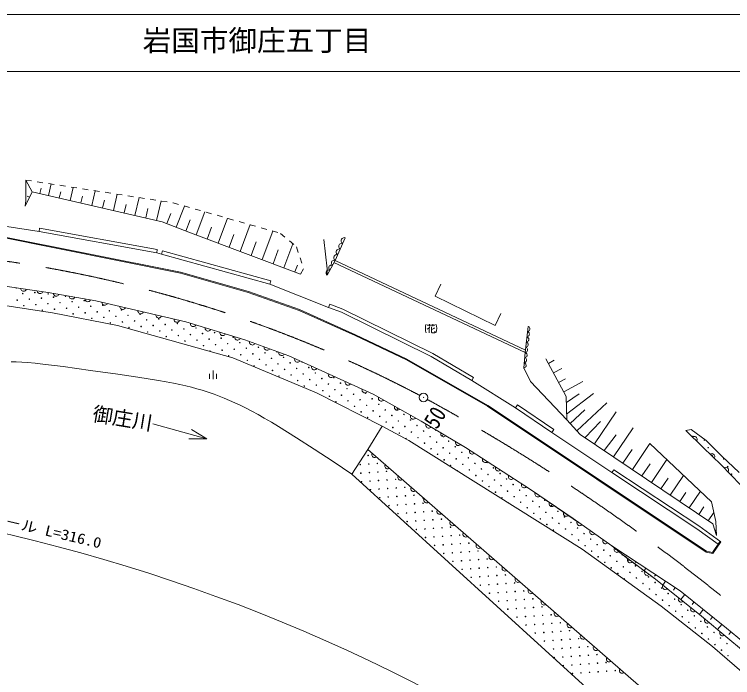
# Model space of a CAD drawing. Units: millimetres, scale not verified. Extents: x -64524 to 575476, y -400299 to -40299.
# Drawn here: x 278063 to 403673, y -156234 to -40299 of the extents above; entities that cross this region are included whole.
import ezdxf
from ezdxf.enums import TextEntityAlignment as Align

# ---------------------------------------------------------------- set-up
doc = ezdxf.new("R2010")
doc.units = ezdxf.units.MM
doc.header["$LTSCALE"] = 1000
doc.linetypes.add('USER1', pattern=[18.5, 13.875, -4.625])
doc.linetypes.add('USER3', pattern=[2, 1, -1])
for name, color, linetype, lineweight in [('M-BGD', 7, 'Continuous', 13), ('M-BMK-LINE', 2, 'USER1', 13), ('M-BMK-SRVR', 3, 'Continuous', 13), ('M-STR-HTXT', 7, 'Continuous', 13), ('M-TTL', 2, 'Continuous', 13), ('M-TTL-LINE', 7, 'Continuous', 13), ('M-TTL-TXT', 7, 'Continuous', 13)]:
    doc.layers.add(name, color=color, linetype=linetype, lineweight=lineweight)
doc.layers.add('M-BMK-HTXT', color=7, linetype='Continuous')
doc.styles.add('ＭＳ ゴシック', font='')
doc.styles.get('ＭＳ ゴシック').set_extended_font_data('MS Gothic')

# ---------------------------------------------------------------- blocks, each defined once
blk = doc.blocks.new('BUHIN1')
at = {"color": 3, "linetype": 'Continuous', "lineweight": 13}
for radius in [750, 22.5]:
    blk.add_circle((0, 0), radius, dxfattribs=at)
blk = doc.blocks.new('BUHIN2')
at = {"color": 7, "linetype": 'Continuous', "lineweight": 13}
blk.add_lwpolyline([(0, -500), (115, -462.5), (212.5, -402.5), (322.5, -305), (382.5, -195), (420, -77.5), (420, 77.5), (382.5, 195), (322.5, 305), (212.5, 402.5), (115, 460), (0, 500)], dxfattribs=at)
blk = doc.blocks.new('BUHIN6')
at = {"color": 7, "linetype": 'Continuous', "lineweight": 13}
blk.add_lwpolyline([(0, 500), (115, 460), (212, 400), (322, 305), (382, 195), (418, 78), (418, -78), (382, -195), (322, -305), (212, -402), (115, -462), (0, -500)], dxfattribs=at)
blk = doc.blocks.new('BUHIN9')
at = {"color": 7, "linetype": 'Continuous', "lineweight": 13}
for p, q in [((-600, 154), (-600, -746)), ((0, 750), (0, -750)), ((600, 154), (600, -746))]:
    blk.add_line(p, q, dxfattribs=at)
blk = doc.blocks.new('BUHIN12')
at = {"color": 7, "linetype": 'Continuous', "lineweight": 13}
blk.add_lwpolyline([(-862, -3000), (0, 0), (855, -3000)], dxfattribs=at)

msp = doc.modelspace()

# ---------------------------------------------------------------- linework, layer by layer
at = {"layer": 'M-BGD', "linetype": 'USER3'}
for p, q in [((280092, -69261), (305831, -73241)), ((305831, -73241), (324627, -78575)), ((324627, -78575), (327421, -80945)), ((327421, -80945), (328606, -84755)), ((390159, -139027), (384232, -134624))]:
    msp.add_line(p, q, dxfattribs=at)
at = {"layer": 'M-BGD'}
for p, q in [((280092, -69261), (280092, -72817)), ((281193, -71293), (280092, -69261)), ((284029, -71950), (284494, -69942)), ((281193, -71293), (279923, -73833)), ((303883, -76543), (281193, -71293)), ((282510, -71598), (282726, -70664)), ((285920, -72387), (286168, -71313)), ((287811, -72825), (288340, -70537)), ((291592, -73700), (292187, -71132)), ((280092, -72817), (279923, -73833)), ((280704, -72271), (280274, -72057)), ((289702, -73262), (289983, -72048)), ((293483, -74137), (293797, -72783)), ((295374, -74575), (296033, -71726)), ((299156, -75450), (299880, -72321)), ((297265, -75012), (297611, -73518)), ((302937, -76325), (303726, -72916)), ((306381, -77517), (307826, -73808)), ((301047, -75887), (301425, -74253)), ((304716, -76868), (305407, -75093)), ((309840, -78850), (311353, -74809)), ((308879, -78490), (303883, -76543)), ((308046, -78166), (308800, -76232)), ((313684, -80290), (315315, -75933)), ((274504, -77051), (282378, -78236)), ((282485, -77646), (282378, -78236)), ((282485, -77646), (303059, -81371)), ((311762, -79570), (312548, -77470)), ((317527, -81729), (319277, -77057)), ((274504, -78998), (307101, -85517)), ((274528, -78850), (307136, -85371)), ((282378, -78236), (302952, -81961)), ((282378, -78236), (302952, -81961)), ((328098, -85687), (308879, -78490)), ((315606, -81009), (316451, -78752)), ((321371, -83168), (323239, -78181)), ((319449, -82449), (320354, -80034)), ((332755, -84755), (332162, -79675)), ((334159, -83295), (335887, -79337)), ((303059, -81371), (302952, -81961)), ((303959, -81637), (303799, -82215)), ((303959, -81637), (322924, -86887)), ((323293, -83888), (324209, -81443)), ((325215, -84608), (326788, -80408)), ((302952, -81961), (303799, -82215)), ((302952, -81961), (303799, -82215)), ((303799, -82215), (322764, -87465)), ((303799, -82215), (322764, -87465)), ((327137, -85328), (327590, -84118)), ((332755, -85856), (334159, -83295)), ((333940, -83655), (367383, -99403)), ((367468, -98979), (334159, -83295)), ((307136, -85371), (318999, -88761)), ((328098, -85687), (328606, -84755)), ((332755, -85856), (332755, -84755)), ((307101, -85517), (318954, -88904)), ((307101, -85517), (318954, -88904)), ((269593, -86787), (283987, -88904)), ((269593, -86787), (283987, -88904)), ((269593, -86787), (283987, -88904)), ((322924, -86887), (322764, -87465)), ((322764, -87465), (333009, -91529)), ((322764, -87465), (333009, -91529)), ((351635, -89581), (352657, -87468)), ((283987, -88904), (292284, -90343)), ((283987, -88904), (292284, -90343)), ((283987, -88904), (283987, -89243)), ((283987, -88904), (292284, -90343)), ((318954, -88904), (327844, -92037)), ((318954, -88904), (327844, -92037)), ((318999, -88761), (327900, -91898)), ((284749, -92460), (268577, -90005)), ((292284, -90343), (308032, -94069)), ((292284, -90343), (308032, -94069)), ((292284, -90343), (308032, -94069)), ((351635, -89581), (362134, -94661)), ((333217, -90967), (333009, -91529)), ((333009, -91529), (335295, -92375)), ((333009, -91529), (335295, -92375)), ((333009, -91529), (335295, -92375)), ((333217, -90967), (335532, -91823)), ((296094, -94661), (284749, -92460)), ((327844, -92037), (337665, -96439)), ((327900, -91898), (337728, -96303)), ((335295, -92375), (350958, -100080)), ((335295, -92375), (350958, -100080)), ((335532, -91823), (351244, -99553)), ((362134, -94661), (363140, -92582)), ((308032, -94069), (318361, -97201)), ((308032, -94069), (318361, -97201)), ((316245, -100334), (296094, -94661)), ((351622, -94643), (350252, -94643)), ((350577, -95118), (350577, -95938)), ((350652, -94443), (350652, -94808)), ((351242, -94818), (351242, -94443)), ((367891, -94831), (367383, -99403)), ((337665, -96439), (346640, -100673)), ((337728, -96303), (346709, -100540)), ((318361, -97201), (326066, -99995)), ((318361, -97201), (326066, -99995)), ((318361, -97201), (326066, -99995)), ((330892, -106430), (316245, -100334)), ((326066, -99995), (340798, -106684)), ((326066, -99995), (340798, -106684)), ((350958, -100080), (358070, -104313)), ((350958, -100080), (358070, -104313)), ((350958, -100080), (358070, -104313)), ((351244, -99553), (358377, -103798)), ((367383, -99403), (367129, -102112)), ((346640, -100673), (360779, -108801)), ((346640, -100673), (360779, -108801)), ((346709, -100540), (360858, -108674)), ((374580, -107107), (371024, -100503)), ((371468, -101329), (372438, -100749)), ((368315, -104483), (367129, -102112)), ((372357, -102980), (373795, -102206)), ((358377, -103798), (358070, -104313)), ((373246, -104631), (374444, -103986)), ((358070, -104313), (365690, -109055)), ((358070, -104313), (365690, -109055)), ((374665, -111171), (368315, -104483)), ((374135, -106282), (377489, -104476)), ((342407, -112272), (330892, -106430)), ((340798, -106684), (349180, -111425)), ((340798, -106684), (349180, -111425)), ((374601, -108123), (376843, -106612)), ((374644, -110155), (379320, -106557)), ((374665, -111171), (374580, -107107)), ((374580, -107107), (374580, -107361)), ((360779, -108801), (399049, -134285)), ((360858, -108674), (399108, -134145)), ((366027, -108559), (365690, -109055)), ((365690, -109055), (372040, -113373)), ((365690, -109055), (372040, -113373)), ((365690, -109055), (372040, -113373)), ((366027, -108559), (372377, -112877)), ((376442, -113076), (381653, -108215)), ((375257, -111806), (377822, -109414)), ((379521, -115390), (383311, -109776)), ((349180, -111425), (356969, -115997)), ((349180, -111425), (356969, -115997)), ((349180, -111425), (356969, -115997)), ((377035, -113711), (374665, -111171)), ((377863, -114271), (380559, -111457)), ((302303, -111844), (311695, -114514)), ((342407, -112272), (339867, -116336)), ((347063, -114812), (342407, -112272)), ((372377, -112877), (372040, -113373)), ((382835, -117627), (386260, -112555)), ((395493, -113034), (396424, -112865)), ((398541, -115997), (395493, -113034)), ((395493, -113034), (395831, -113373)), ((396424, -112865), (399049, -114812)), ((372040, -113373), (382539, -120400)), ((372040, -113373), (382539, -120400)), ((400234, -129375), (377035, -113711)), ((381178, -116508), (383284, -113770)), ((377374, -133777), (347063, -114812)), ((386149, -119865), (389209, -115333)), ((399980, -125480), (389209, -115333)), ((399049, -114812), (401758, -117521)), ((337073, -120654), (339867, -116336)), ((339867, -116336), (415074, -181791)), ((356969, -115997), (368315, -123363)), ((356969, -115997), (368315, -123363)), ((356969, -115997), (368315, -123363)), ((384492, -118746), (386113, -116345)), ((401673, -119045), (398541, -115997)), ((401758, -117521), (404806, -120400)), ((387806, -120984), (389245, -118853)), ((389463, -122103), (392158, -118111)), ((405060, -122517), (401673, -119045)), ((382869, -119899), (382539, -120400)), ((382539, -120400), (397440, -130221)), ((382539, -120400), (397440, -130221)), ((382869, -119899), (397781, -129727)), ((409984, -186928), (337073, -120654)), ((391120, -123222), (392376, -121361)), ((392777, -124340), (395107, -120890)), ((368315, -123363), (375765, -128443)), ((368315, -123363), (376697, -129121)), ((394434, -125459), (395508, -123869)), ((396091, -126578), (398056, -123668)), ((349434, -124718), (349603, -124972)), ((399980, -125480), (400742, -128951)), ((397748, -127697), (398640, -126377)), ((399405, -128816), (400392, -127355)), ((346555, -129290), (346725, -129459)), ((375765, -128443), (382539, -133185)), ((400853, -131388), (400234, -129375)), ((400742, -128951), (400853, -131388)), ((397440, -130221), (401150, -132896)), ((397781, -129727), (401605, -132484)), ((400572, -130476), (400704, -130435)), ((400166, -134371), (401483, -132396)), ((400234, -134539), (401605, -132484)), ((391175, -143768), (377374, -133777)), ((382539, -133185), (394477, -141059)), ((382539, -133185), (384232, -134624)), ((383392, -133748), (383357, -133800)), ((399049, -134285), (400234, -134539)), ((399049, -134285), (400234, -134539)), ((399108, -134145), (400166, -134371)), ((384232, -134624), (390159, -139027)), ((385097, -134873), (384922, -135137)), ((386802, -135997), (386684, -136178)), ((388508, -137122), (388208, -137578)), ((390213, -138247), (390032, -138523)), ((390159, -139027), (393545, -141736)), ((391919, -139372), (391460, -140068)), ((393624, -140497), (393343, -140923)), ((393545, -141736), (397850, -145180)), ((394477, -141059), (402605, -147578)), ((395290, -141711), (394596, -142577)), ((396915, -143015), (396569, -143447)), ((400149, -150795), (391175, -143768)), ((398541, -144319), (397850, -145180)), ((397850, -145180), (403197, -149610)), ((400167, -145623), (399813, -146063)), ((401792, -146926), (401055, -147845)), ((402605, -147578), (407177, -151388)), ((402605, -147578), (412172, -155537)), ((403367, -148213), (402981, -148677)), ((403197, -149610), (410902, -156129)), ((413865, -162649), (400149, -150795))]:
    msp.add_line(p, q, dxfattribs=at)
for points in [[(350082, -94443), (350017, -94593), (349982, -94743), (349957, -94888), (349942, -95093), (349942, -95293), (349952, -95463), (349987, -95648), (350022, -95783), (350082, -95943)], [(350747, -94938), (350652, -95058), (350542, -95148), (350422, -95228), (350252, -95313)], [(351542, -95093), (351412, -95193), (351197, -95298), (350987, -95368)], [(350992, -94943), (350992, -95813), (350997, -95873), (351042, -95933), (351112, -95943), (351522, -95943), (351587, -95923), (351617, -95873), (351617, -95693)], [(351782, -95943), (351842, -95783), (351877, -95628), (351902, -95473), (351927, -95288), (351927, -95078), (351912, -94883), (351877, -94728), (351837, -94598), (351782, -94443)], [(337073, -120654), (333788, -118463), (330486, -116285), (327421, -114304), (325847, -113310), (324260, -112331), (323023, -111590), (321769, -110861), (320680, -110251), (319575, -109655), (318578, -109138), (317564, -108635), (316623, -108191), (315676, -107766), (314777, -107383), (313872, -107020), (313015, -106697), (312143, -106390), (311757, -106261), (310885, -105986), (309998, -105728), (309037, -105469), (308061, -105228), (306972, -104980), (305877, -104752), (304589, -104507), (303286, -104278), (301481, -103989), (299661, -103717), (296179, -103213), (291402, -102532), (286625, -101872), (283055, -101435), (281721, -101293), (280375, -101169), (279367, -101095), (278349, -101041), (277480, -101013)]]:
    msp.add_lwpolyline(points, dxfattribs=at)
for centre in [(278386, -88135), (279530, -89105), (281644, -88932), (278560, -90250), (280674, -90076), (282788, -89902), (284903, -89728), (287017, -89554), (290275, -90350), (279704, -91220), (281818, -91046), (283932, -90872), (286047, -90698), (287191, -91668), (288161, -90524), (289305, -91494), (291419, -91320), (293533, -91146), (282962, -92016), (285076, -91842), (288335, -92638), (290449, -92464), (292563, -92290), (294677, -92116), (296791, -91942), (297935, -92913), (300050, -92739), (291593, -93434), (293707, -93260), (294851, -94231), (295821, -93086), (296965, -94057), (299080, -93883), (301194, -93709), (303308, -93535), (298109, -95027), (300224, -94853), (302338, -94679), (304452, -94505), (305596, -95475), (306566, -94331), (307710, -95301), (309824, -95127), (301368, -95823), (303482, -95649), (304626, -96619), (306740, -96445), (308854, -96271), (310968, -96097), (313083, -95923), (316341, -96720), (307884, -97415), (309998, -97241), (312112, -97067), (314227, -96894), (315371, -97864), (317485, -97690), (311142, -98212), (313257, -98038), (314401, -99008), (316515, -98834), (318629, -98660), (320743, -98486), (315545, -99978), (317659, -99804), (319773, -99630), (321887, -99456), (323031, -100426), (325145, -100252), (318803, -100774), (319947, -101744), (320917, -100600), (322061, -101570), (324175, -101396), (326289, -101222), (323205, -102540), (325319, -102366), (327434, -102192), (329548, -102019), (330692, -102989), (324349, -103510), (326463, -103337), (328578, -103163), (329722, -104133), (331836, -103959), (333950, -103785), (327607, -104307), (328751, -105277), (330866, -105103), (332980, -104929), (335094, -104755), (332010, -106073), (334124, -105899), (336238, -105725), (337382, -106695), (339496, -106521), (333154, -107043), (334298, -108013), (335268, -106869), (336412, -107839), (338526, -107665), (340640, -107491), (337556, -108809), (339670, -108636), (341784, -108462), (345043, -109258), (338700, -109780), (340814, -109606), (341958, -110576), (342928, -109432), (344073, -110402), (346187, -110228), (339844, -110750), (343102, -111546), (345217, -111372), (347331, -111198), (344246, -112516), (346361, -112342), (348475, -112168), (345390, -113486), (347505, -113312), (348649, -114282), (349619, -113138), (350763, -114108), (352877, -113934), (396695, -114069), (346535, -114456), (349793, -115252), (351907, -115079), (354021, -114905), (398718, -114708), (350937, -116223), (353051, -116049), (355165, -115875), (356309, -116845), (399410, -116039), (339940, -117394), (352081, -117193), (354195, -117019), (355339, -117989), (357453, -117815), (400102, -117370), (402125, -118009), (338548, -118995), (340044, -118891), (341540, -118787), (353225, -118163), (354369, -119133), (356483, -118959), (358597, -118785), (360712, -118611), (402817, -119340), (338651, -120491), (340148, -120387), (341644, -120284), (343141, -120180), (357627, -119929), (359741, -119755), (361856, -119581), (363000, -120551), (340252, -121884), (341748, -121780), (343244, -121676), (344741, -121572), (358771, -120899), (359915, -121869), (360885, -120725), (362030, -121695), (364144, -121522), (403508, -120671), (344844, -123069), (346341, -122965), (361059, -122840), (363174, -122666), (365288, -122492), (340355, -123380), (341852, -123276), (343348, -123173), (347941, -124358), (362203, -123810), (364318, -123636), (366432, -123462), (341955, -124773), (343452, -124669), (344948, -124565), (346445, -124462), (363347, -124780), (365462, -124606), (366606, -125576), (367576, -124432), (368720, -125402), (370834, -125228), (343556, -126165), (345052, -126062), (346548, -125958), (348045, -125854), (349541, -125750), (367750, -126546), (369864, -126372), (371978, -126198), (345156, -127558), (346652, -127454), (348149, -127351), (349645, -127247), (351141, -127143), (368894, -127516), (371008, -127342), (373122, -127168), (374266, -128138), (346756, -128951), (348252, -128847), (349749, -128743), (351245, -128639), (352742, -128536), (370038, -128486), (372152, -128312), (373296, -129283), (375410, -129109), (348356, -130343), (349852, -130240), (351349, -130136), (352845, -130032), (354342, -129928), (371182, -129456), (372326, -130427), (374440, -130253), (376554, -130079), (349956, -131736), (351453, -131632), (352949, -131529), (354445, -131425), (355942, -131321), (375584, -131223), (377698, -131049), (351556, -133129), (353053, -133025), (354549, -132921), (356046, -132817), (357542, -132714), (376728, -132193), (377872, -133163), (378842, -132019), (379987, -132989), (354653, -134418), (356149, -134314), (357646, -134210), (359142, -134106), (379016, -134133), (381131, -133959), (353157, -134521), (357749, -135707), (359246, -135603), (360742, -135499), (380160, -135103), (382275, -134929), (354757, -135914), (356253, -135810), (362342, -136892), (381304, -136073), (383419, -135899), (384563, -136870), (385533, -135726), (386677, -136696), (356357, -137307), (357853, -137203), (359350, -137099), (360846, -136995), (382449, -137044), (383593, -138014), (385707, -137840), (387821, -137666), (357957, -138699), (359453, -138596), (360950, -138492), (362446, -138388), (363943, -138284), (384737, -138984), (386851, -138810), (388965, -138636), (359557, -140092), (361054, -139988), (362550, -139884), (364046, -139781), (365543, -139677), (387995, -139780), (390109, -139606), (391253, -140576), (361157, -141485), (362654, -141381), (364150, -141277), (365647, -141173), (367143, -141070), (389139, -140750), (390283, -141720), (392397, -141546), (362757, -142877), (364254, -142774), (365750, -142670), (367247, -142566), (368743, -142462), (391427, -142690), (393541, -142516), (364358, -144270), (365854, -144166), (367350, -144062), (368847, -143959), (370343, -143855), (392571, -143660), (394685, -143487), (395829, -144457), (365958, -145663), (367454, -145559), (368951, -145455), (370447, -145351), (371943, -145248), (393715, -144631), (394859, -145601), (396973, -145427), (369054, -146952), (370551, -146848), (372047, -146744), (373544, -146640), (396003, -146571), (398117, -146397), (367558, -147055), (372151, -148240), (373647, -148137), (375144, -148033), (397147, -147541), (399261, -147367), (369158, -148448), (370654, -148344), (376744, -149426), (398291, -148511), (399435, -149481), (400406, -148337), (401550, -149307), (370758, -149841), (372255, -149737), (373751, -149633), (375247, -149529), (400579, -150451), (402694, -150277), (372358, -151233), (373855, -151130), (375351, -151026), (376848, -150922), (378344, -150818), (401724, -151421), (373959, -152626), (375455, -152522), (376951, -152418), (378448, -152315), (379944, -152211), (402868, -152392), (375559, -154019), (377055, -153915), (378552, -153811), (380048, -153707), (381544, -153604), (375662, -155515), (377159, -155411), (378655, -155307), (380152, -155204), (381648, -155100), (383145, -154996)]:
    msp.add_circle(centre, 50, dxfattribs=at)
for centre, start, end in [((312286, -99182), 296.74069, 211.81293), ((324001, -99282), 118.34099, 21.79551), ((328404, -101048), 164.34736, 326.81221), ((338352, -105551), 180.03417, 311.1254), ((351733, -112964), 105.5081, 13.66772), ((359567, -117641), 193.67139, 280.34413), ((337155, -120595), 356.22053, 99.08829), ((355513, -120103), 331.48356, 144.44956), ((338755, -121987), 297.30256, 158.00626), ((369690, -124258), 191.05024, 280.37118), ((364492, -125750), 1.70767, 114.22545), ((383245, -133785), 139.62866, 319.64265), ((384389, -134755), 129.929, 336.85577), ((385881, -139954), 341.23301, 126.96309), ((370862, -151337), 29.50134, 65.80748), ((372462, -152730), 316.45259, 138.85622), ((374062, -154122), 234.82649, 220.48232)]:
    msp.add_arc(centre, 50, start, end, dxfattribs=at)
at = {"layer": 'M-BMK-LINE'}
for centre, radius, start, end in [((244516, -305620), 224491, 62.27354, 87.23466), ((185318, -410117), 344560, 44.97221, 61.39491)]:
    msp.add_arc(centre, radius, start, end, dxfattribs=at)
at = {"layer": 'M-STR-HTXT'}
msp.add_arc((206018, -434894), 311903, 50.71722, 99.67227, dxfattribs=at)
at = {"layer": 'M-TTL'}
msp.add_line((575476, -40299), (-64524, -40299), dxfattribs=at)
at = {"layer": 'M-TTL-LINE'}
msp.add_line((-64524, -50299), (575476, -50299), dxfattribs=at)

# ---------------------------------------------------------------- block references
at = {"layer": 'M-BGD'}
for p, xscale, yscale, rotation in [((335239, -80821), 1.079483, 1.079483, 156.41391), ((335671, -79832), 1.079483, 1.079483, 156.41391), ((334807, -81811), 1.079483, 1.079483, 156.41391), ((334375, -82800), 1.079483, 1.079483, 156.41391), ((333457, -84575), 0.9738055, 0.9738055, 151.27027), ((333925, -83722), 0.9738055, 0.9738055, 151.27027), ((332989, -85429), 0.9738055, 0.9738055, 151.27027), ((367840, -95289), 0.9200279, 0.9200279, 353.65972), ((367637, -97117), 0.9200279, 0.9200279, 353.65972), ((367739, -96203), 0.9200279, 0.9200279, 353.65972), ((367535, -98032), 0.9200279, 0.9200279, 353.65972), ((367434, -98946), 0.9200279, 0.9200279, 353.65972), ((367256, -100758), 0.9069588, 0.9069588, 354.64394), ((367341, -99855), 0.9069588, 0.9069588, 354.64394), ((367171, -101661), 0.9069588, 0.9069588, 354.64394)]:
    msp.add_blockref('BUHIN2', p, dxfattribs=dict(at, xscale=xscale, yscale=yscale, rotation=rotation))
for name, p, rotation in [('BUHIN6', (279669, -88269), 261.6332), ('BUHIN6', (282548, -88693), 261.6332), ('BUHIN6', (285370, -89144), 260.1607), ('BUHIN6', (288135, -89624), 260.1607), ('BUHIN6', (290901, -90104), 260.1607), ('BUHIN6', (293859, -90716), 256.68852), ('BUHIN6', (297008, -91461), 256.68852), ('BUHIN6', (300158, -92206), 256.68852), ('BUHIN6', (303307, -92952), 256.68852), ('BUHIN6', (306457, -93697), 256.68852), ('BUHIN6', (309323, -94461), 253.13144), ('BUHIN6', (311905, -95244), 253.13144), ('BUHIN6', (314488, -96027), 253.13144), ('BUHIN6', (317070, -96810), 253.13144), ('BUHIN6', (319645, -97667), 250.06827), ('BUHIN6', (322213, -98598), 250.06827), ('BUHIN6', (324782, -99530), 250.06827), ('BUHIN6', (327539, -100664), 245.57979), ('BUHIN6', (330486, -102002), 245.57979), ('BUHIN6', (333432, -103340), 245.57979), ('BUHIN6', (336378, -104678), 245.57979), ('BUHIN6', (339325, -106015), 245.57979), ('BUHIN6', (342195, -107475), 240.5068), ('BUHIN6', (344989, -109055), 240.5068), ('BUHIN6', (347783, -110635), 240.5068), ('BUHIN12', (311695, -114514), 254.13429), ('BUHIN6', (350478, -112187), 239.5878), ('BUHIN6', (353074, -113711), 239.5878), ('BUHIN6', (397017, -114516), 45.81013), ('BUHIN6', (355671, -115235), 239.5878), ('BUHIN6', (358104, -116734), 237.00774), ('BUHIN6', (341006, -117328), 228.9661), ('BUHIN6', (360373, -118207), 237.00774), ('BUHIN6', (400107, -117521), 45.77859), ('BUHIN6', (343285, -119312), 228.9661), ('BUHIN6', (402520, -119913), 44.29012), ('BUHIN6', (362642, -119680), 237.00774), ('BUHIN6', (345564, -121295), 228.9661), ('BUHIN6', (364911, -121154), 237.00774), ('BUHIN6', (347843, -123279), 228.9661), ('BUHIN6', (367180, -122627), 237.00774), ('BUHIN6', (369557, -124210), 235.71074), ('BUHIN6', (350122, -125262), 228.9661), ('BUHIN6', (372040, -125903), 235.71074), ('BUHIN6', (352401, -127245), 228.9661), ('BUHIN6', (374523, -127597), 235.71074), ('BUHIN6', (354680, -129229), 228.9661), ('BUHIN6', (376894, -129234), 235.00693), ('BUHIN6', (379152, -130814), 235.00693), ('BUHIN6', (356959, -131212), 228.9661), ('BUHIN6', (359238, -133196), 228.9661), ('BUHIN6', (381410, -132395), 235.00693), ('BUHIN6', (383385, -133905), 229.6359), ('BUHIN6', (361517, -135179), 228.9661), ('BUHIN6', (385714, -135725), 233.3924), ('BUHIN6', (363796, -137163), 228.9661), ('BUHIN6', (388677, -137927), 233.3924), ('BUHIN6', (366075, -139146), 228.9661), ('BUHIN6', (391852, -140382), 231.33802), ('BUHIN6', (368354, -141130), 228.9661), ('BUHIN6', (370633, -143113), 228.9661), ('BUHIN6', (394621, -142597), 231.34053), ('BUHIN6', (396774, -144319), 231.34053), ('BUHIN6', (372912, -145097), 228.9661), ('BUHIN6', (375191, -147080), 228.9661), ('BUHIN6', (399187, -146288), 230.35792), ('BUHIN6', (401860, -148503), 230.35792), ('BUHIN6', (377470, -149064), 228.9661), ('BUHIN6', (379749, -151047), 228.9661), ('BUHIN6', (382028, -153031), 228.9661), ('BUHIN6', (384307, -155014), 228.9661)]:
    msp.add_blockref(name, p, dxfattribs=dict(at, rotation=rotation))
msp.add_blockref('BUHIN9', (312806, -103286), dxfattribs=at)
at = {"layer": 'M-BMK-SRVR'}
msp.add_blockref('BUHIN1', (349624, -107255), dxfattribs=at)

# ---------------------------------------------------------------- texts
at = {"layer": 'M-BMK-HTXT', "style": 'ＭＳ ゴシック'}
msp.add_text('御庄川', height=2566, rotation=350.6, dxfattribs=at).set_placement((291475, -112078), align=Align.BOTTOM_LEFT)
at = {"layer": 'M-BMK-HTXT', "style": 'ＭＳ ゴシック', "width": 0.85}
msp.add_text('50', height=2933, rotation=58.6, dxfattribs=at).set_placement((352721, -113419), align=Align.BOTTOM_LEFT)
at = {"layer": 'M-STR-HTXT', "style": 'ＭＳ ゴシック', "width": 1.15}
msp.add_text('ガ－ドレ－ル L=316.0', height=1833, rotation=346.8, dxfattribs=at).set_placement((264955, -127618), align=Align.BOTTOM_LEFT)
at = {"layer": 'M-TTL-TXT', "style": 'ＭＳ ゴシック'}
msp.add_text('岩国市御庄五丁目', height=3666, dxfattribs=at).set_placement((300500, -47799), align=Align.BOTTOM_LEFT)

doc.saveas('drawing.dxf')
